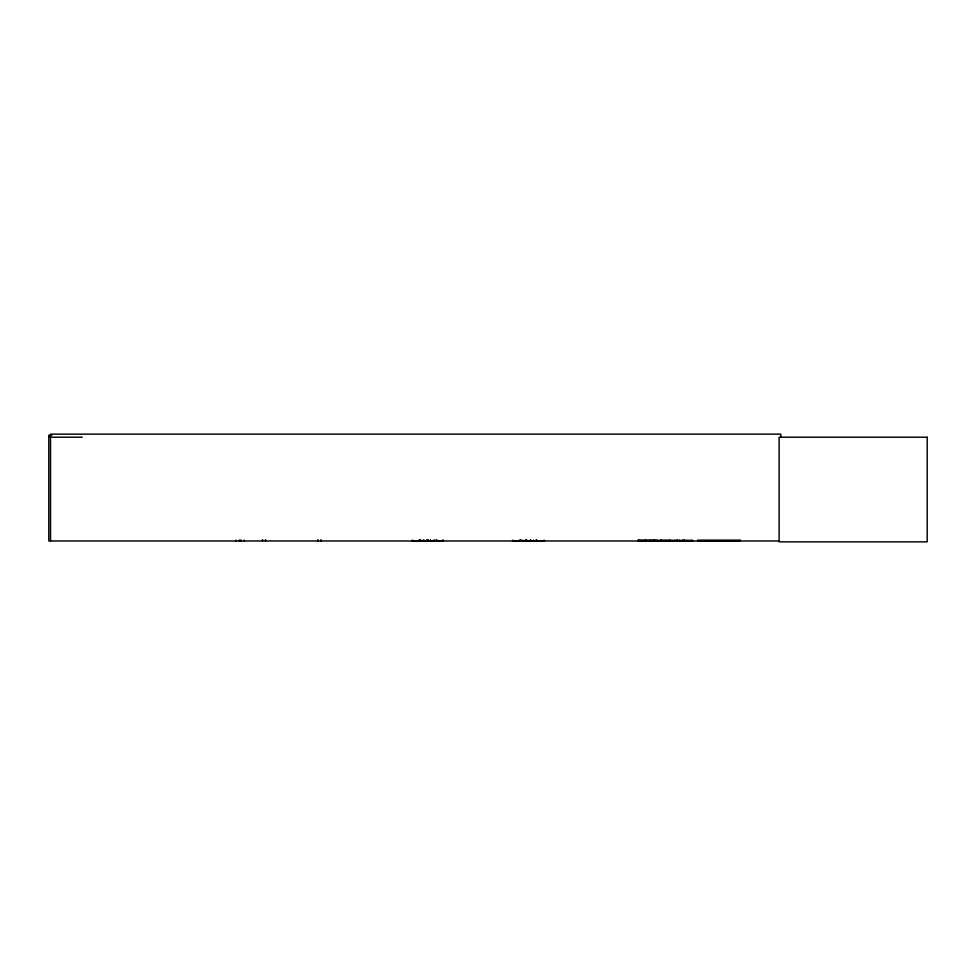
<?xml version="1.0" encoding="UTF-8"?>
<svg xmlns="http://www.w3.org/2000/svg" width="976" height="976" viewBox="0 0 976 976"><rect width="100%" height="100%" fill="white"/><g stroke="black" fill="none" stroke-linecap="round" stroke-linejoin="round"><path stroke-width="1.46" d="M412.006 540.972L443.531 540.863M687.446 540.375L687.494 540.972M669.792 540.887L669.878 540.179L669.951 540.972M678.576 540.863L678.515 540.887M512.485 540.863L544.547 540.936M536.263 540.863L536.166 539.887M649.687 540.863L649.76 540.179L649.845 540.972M420.68 540.863L420.766 540.179M430.453 540.863L430.538 540.179M51.85 435.247L48.8 435.247L48.8 540.972L779.312 540.972M48.8 437.211L82.277 437.211M637.999 540.228L692.252 540.887M740.186 540.277L697.633 540.277L697.669 540.972L740.186 540.936L740.15 540.277M637.962 540.509L657.568 540.484M661.813 540.509L692.155 540.375M650.553 540.545L670.158 540.545M697.633 540.594L740.186 540.594M637.962 540.887L692.814 540.972M683.932 540.375L683.847 540.972M684.518 540.887L684.749 539.887M443.08 540.863L442.994 540.179M661.094 540.863L661.02 540.179M688.483 540.863L688.409 540.972M675.063 540.326L675.099 540.814M434.967 540.863L434.893 540.179M679.369 540.863L679.296 540.179L679.235 540.972M530.712 540.863L530.822 539.887M530.395 540.838L530.346 539.887M533.762 540.838L533.701 540.106M691.947 540.753L691.886 540.106M780.837 437.211L780.837 434.149L50.52 434.149L50.52 540.972M684.31 539.887L684.31 540.972M682.59 540.106L682.59 540.972M677.527 539.887L677.527 540.972M677.088 539.887L677.088 540.972M674.135 540.326L674.135 540.972M670.475 540.326L670.475 540.972M660.935 540.106L660.935 540.972M654.347 539.887L654.347 540.972M653.969 539.887L653.969 540.972M645.722 539.887L645.722 540.972M645.331 539.887L645.331 540.972M638.743 540.106L638.743 540.972M544.132 540.106L544.132 540.972M536.641 539.887L536.654 540.972M527.04 540.106L527.04 540.972M526.101 539.887L526.101 540.972M525.6 539.887L525.6 540.972M522.855 540.106L522.855 540.972M520.916 539.887L520.916 540.972M520.428 539.887L520.428 540.972M519.488 540.106L519.488 540.972M512.827 540.106L512.827 540.972M442.909 540.106L442.909 540.972M436.833 539.887L436.833 540.972M436.492 539.887L436.492 540.972M434.808 540.106L434.808 540.972M433.137 540.106L433.137 540.972M430.623 540.106L430.623 540.972M428.171 539.887L428.171 540.972M427.781 539.887L427.781 540.972M427.268 539.887L427.268 540.972M426.939 539.887L426.939 540.972M423.865 540.106L423.865 540.972M423.56 540.106L423.56 540.972M420.851 540.106L420.851 540.972M419.656 539.887L419.656 540.972M419.265 539.887L419.265 540.972M412.616 540.106L412.616 540.972M320.921 539.667L320.921 540.972M317.871 539.667L317.871 540.972M265.557 539.667L265.557 540.972M262.495 539.667L262.495 540.972M244.281 540.106L244.281 540.972M241.023 540.106L241.023 540.972M240.145 540.106L240.194 540.972M239.315 540.106L239.315 540.972M235.997 540.106L235.997 540.972M927.2 437.211L779.116 437.211L779.116 541.851L927.2 541.851L927.2 437.211"/></g></svg>
